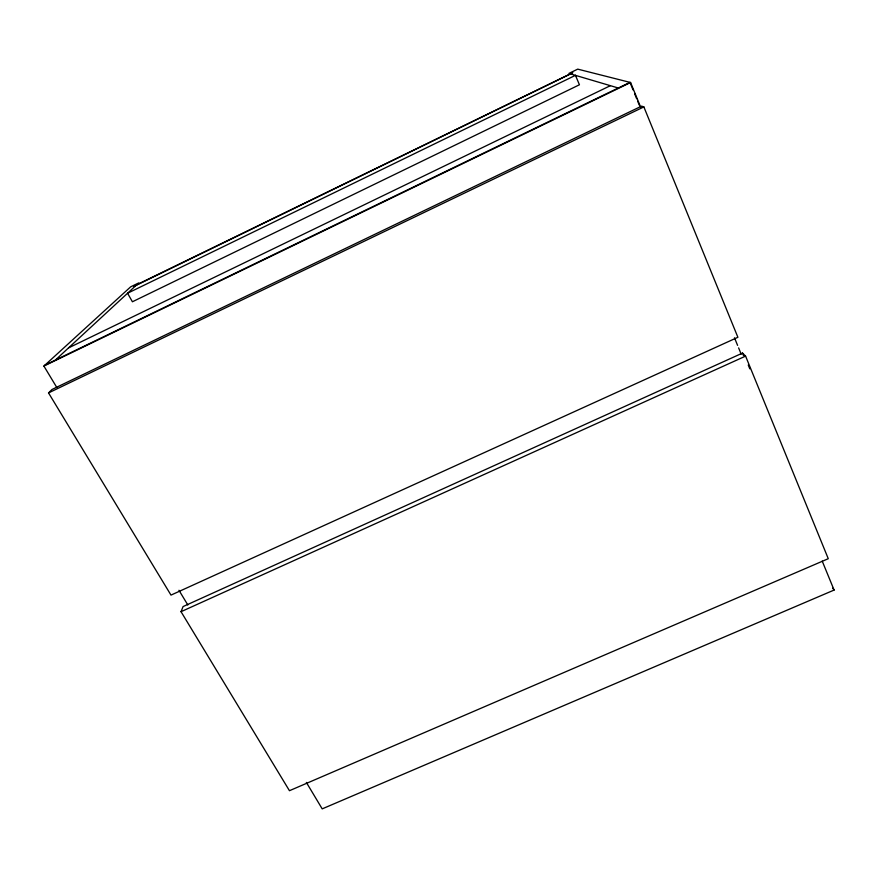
<?xml version="1.0" encoding="UTF-8"?>
<svg xmlns="http://www.w3.org/2000/svg" width="878" height="878" viewBox="0 0 878 878"><rect width="100%" height="100%" fill="white"/><g stroke="black" fill="none" stroke-linecap="round" stroke-linejoin="round"><path stroke-width="1.32" d="M181.033 611.692L183.085 606.566L742.514 353.077L745.587 356.117L828.272 558.704L289.455 790.705L181.033 611.692L745.587 356.117M48.531 392.916L51.956 389.503L641.588 106.128L643.859 106.907L737.893 337.284L170.99 595.108L48.531 392.916L643.859 106.907M55.358 360.09L138.735 282.914L130.635 286.854L43.9 366.071L56.85 387.56M68.55 347.886L610.386 85.671M44.91 365.149L629.965 82.356L633.06 89.929M43.9 366.071L630.591 82.521L640.753 107.368M822.214 561.086L834.1 590.06L322.204 808.868L306.367 782.43M630.591 82.521L577.724 69.132L568.911 73.423L618.288 88.009M832.706 588.194L834.1 590.06M178.969 590.279L187.826 604.975M748.254 365.039L749.801 368.837M742.514 353.077L743.545 355.601M634.607 93.705L636.671 98.753M637.702 101.277L639.25 105.053M734.48 337.789L737.586 345.361M738.617 347.897L741.197 354.207M134.597 285.789L133.884 286.447L572.84 72.731L134.597 285.789M575.452 75.343L127.573 293.241L132.413 301.769L579.436 84.771L575.452 75.343"/></g></svg>
